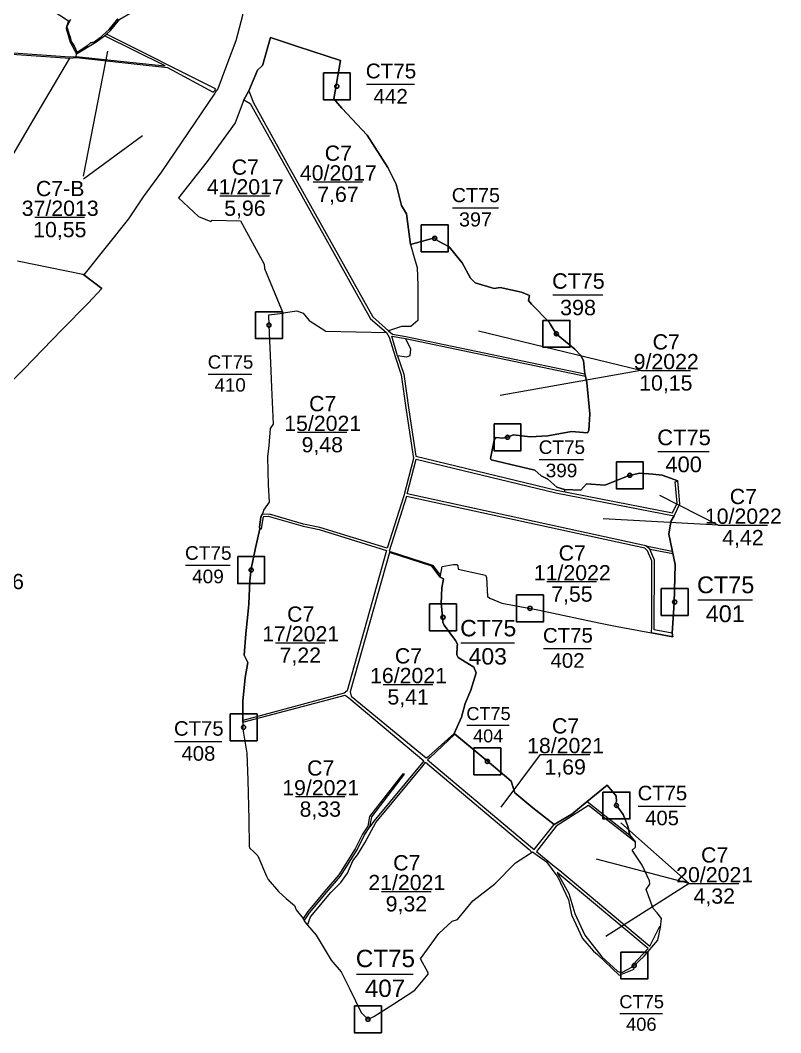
# Model space of a CAD drawing. Header units: metres. Extents: x 420698 to 426937, y 1527080 to 1530908.
# Drawn here: x 425524 to 426937, y 1527984 to 1529867 of the extents above; entities that cross this region are included whole.
import ezdxf
from ezdxf.enums import TextEntityAlignment as Align

# ---------------------------------------------------------------- set-up
doc = ezdxf.new("R2010")
doc.units = ezdxf.units.M
doc.header["$MEASUREMENT"] = 0
doc.layers.add('RanhTwo', color=3, linetype='Continuous', lineweight=0)
doc.styles.add('Style-Arial', font='arial.ttf')

# ---------------------------------------------------------------- blocks, each defined once
blk = doc.blocks.new('*U0')
at = {"color": 0, "linetype": 'Continuous', "lineweight": -2, "ltscale": 10, "flags": 128}
blk.add_lwpolyline([(-150, 150), (150, 150), (150, -150), (-150, -150), (-150, 150)], close=True, dxfattribs=at)
at = {"color": 0, "linetype": 'Continuous', "lineweight": -2, "ltscale": 10}
blk.add_circle((-0.02828, 0.016065), 22.5, dxfattribs=at)
blk = doc.blocks.new('*U33')
at = {"layer": 'RanhTwo', "color": 3, "linetype": 'Continuous', "lineweight": 13}
blk.add_line((-66.520877, -1.660429), (63.750129, -1.660429), dxfattribs=at)
at = {"layer": 'RanhTwo', "color": 3, "linetype": 'Continuous', "lineweight": 13, "style": 'Style-Arial'}
blk.add_text('5,94', height=40, dxfattribs=at).set_placement((-1.025137, -54.422685), align=Align.CENTER)
at = {"layer": 'RanhTwo', "color": 3, "linetype": 'Continuous', "lineweight": 13, "insert": (-0.000029, 1.089388), "char_height": 40, "attachment_point": 8, "line_spacing_factor": 0.776524, "style": 'Style-Arial'}
blk.add_mtext('C7-B\\P39/2016', dxfattribs=at)
blk = doc.blocks.new('*U38')
at = {"layer": 'RanhTwo', "color": 3, "linetype": 'Continuous', "lineweight": 13}
blk.add_line((-66.520877, -1.660429), (63.750129, -1.660429), dxfattribs=at)
at = {"layer": 'RanhTwo', "color": 3, "linetype": 'Continuous', "lineweight": 13, "style": 'Style-Arial'}
blk.add_text('10,55', height=40, dxfattribs=at).set_placement((-1.025137, -54.422685), align=Align.CENTER)
at = {"layer": 'RanhTwo', "color": 3, "linetype": 'Continuous', "lineweight": 13, "insert": (-0.000029, 1.089388), "char_height": 40, "attachment_point": 8, "line_spacing_factor": 0.776524, "style": 'Style-Arial'}
blk.add_mtext('C7-B\\P37/2013', dxfattribs=at)
blk = doc.blocks.new('*U42')
at = {"layer": 'RanhTwo', "color": 3, "linetype": 'Continuous', "lineweight": 13}
blk.add_line((-66.520877, -1.660429), (63.750129, -1.660429), dxfattribs=at)
at = {"layer": 'RanhTwo', "color": 3, "linetype": 'Continuous', "lineweight": 13, "style": 'Style-Arial'}
blk.add_text('5,96', height=40, dxfattribs=at).set_placement((-1.025137, -54.422685), align=Align.CENTER)
at = {"layer": 'RanhTwo', "color": 3, "linetype": 'Continuous', "lineweight": 13, "insert": (-0.000029, 1.089388), "char_height": 40, "attachment_point": 8, "line_spacing_factor": 0.776524, "style": 'Style-Arial'}
blk.add_mtext('C7\\P41/2017', dxfattribs=at)
blk = doc.blocks.new('*U43')
at = {"layer": 'RanhTwo', "color": 3, "linetype": 'Continuous', "lineweight": 13}
blk.add_line((-66.520877, -1.660429), (63.750129, -1.660429), dxfattribs=at)
at = {"layer": 'RanhTwo', "color": 3, "linetype": 'Continuous', "lineweight": 13, "style": 'Style-Arial'}
blk.add_text('7,67', height=40, dxfattribs=at).set_placement((-1.025137, -54.422685), align=Align.CENTER)
at = {"layer": 'RanhTwo', "color": 3, "linetype": 'Continuous', "lineweight": 13, "insert": (-0.000029, 1.089388), "char_height": 40, "attachment_point": 8, "line_spacing_factor": 0.776524, "style": 'Style-Arial'}
blk.add_mtext('C7\\P40/2017', dxfattribs=at)
blk = doc.blocks.new('*U44')
at = {"layer": 'RanhTwo', "color": 3, "linetype": 'Continuous', "lineweight": 13}
blk.add_line((-66.520877, -1.660429), (63.750129, -1.660429), dxfattribs=at)
at = {"layer": 'RanhTwo', "color": 3, "linetype": 'Continuous', "lineweight": 13, "style": 'Style-Arial'}
blk.add_text('9,48', height=40, dxfattribs=at).set_placement((-1.025137, -54.422685), align=Align.CENTER)
at = {"layer": 'RanhTwo', "color": 3, "linetype": 'Continuous', "lineweight": 13, "insert": (-0.000029, 1.089388), "char_height": 40, "attachment_point": 8, "line_spacing_factor": 0.776524, "style": 'Style-Arial'}
blk.add_mtext('\\pt1080;C7\\P15/2021', dxfattribs=at)
blk = doc.blocks.new('*U45')
at = {"layer": 'RanhTwo', "color": 3, "linetype": 'Continuous', "lineweight": 13}
blk.add_line((-66.520877, -1.660429), (63.750129, -1.660429), dxfattribs=at)
at = {"layer": 'RanhTwo', "color": 3, "linetype": 'Continuous', "lineweight": 13, "style": 'Style-Arial'}
blk.add_text('10,15', height=40, dxfattribs=at).set_placement((-1.025137, -54.422685), align=Align.CENTER)
at = {"layer": 'RanhTwo', "color": 3, "linetype": 'Continuous', "lineweight": 13, "insert": (-0.000029, 1.089388), "char_height": 40, "attachment_point": 8, "line_spacing_factor": 0.776524, "style": 'Style-Arial'}
blk.add_mtext('C7\\P9/2022', dxfattribs=at)
blk = doc.blocks.new('*U46')
at = {"layer": 'RanhTwo', "color": 3, "linetype": 'Continuous', "lineweight": 13}
blk.add_line((-66.520877, -1.660429), (63.750129, -1.660429), dxfattribs=at)
at = {"layer": 'RanhTwo', "color": 3, "linetype": 'Continuous', "lineweight": 13, "style": 'Style-Arial'}
blk.add_text('4,42', height=40, dxfattribs=at).set_placement((-1.025137, -54.422685), align=Align.CENTER)
at = {"layer": 'RanhTwo', "color": 3, "linetype": 'Continuous', "lineweight": 13, "insert": (-0.000029, 1.089388), "char_height": 40, "attachment_point": 8, "line_spacing_factor": 0.776524, "style": 'Style-Arial'}
blk.add_mtext('C7\\P10/2022', dxfattribs=at)
blk = doc.blocks.new('*U47')
at = {"layer": 'RanhTwo', "color": 3, "linetype": 'Continuous', "lineweight": 13}
blk.add_line((-66.520877, -1.660429), (63.750129, -1.660429), dxfattribs=at)
at = {"layer": 'RanhTwo', "color": 3, "linetype": 'Continuous', "lineweight": 13, "style": 'Style-Arial'}
blk.add_text('7,55', height=40, dxfattribs=at).set_placement((-1.025137, -54.422685), align=Align.CENTER)
at = {"layer": 'RanhTwo', "color": 3, "linetype": 'Continuous', "lineweight": 13, "insert": (-0.000029, 1.089388), "char_height": 40, "attachment_point": 8, "line_spacing_factor": 0.776524, "style": 'Style-Arial'}
blk.add_mtext('C7\\P11/2022', dxfattribs=at)
blk = doc.blocks.new('*U48')
at = {"layer": 'RanhTwo', "color": 3, "linetype": 'Continuous', "lineweight": 13}
blk.add_line((-66.520877, -1.660429), (63.750129, -1.660429), dxfattribs=at)
at = {"layer": 'RanhTwo', "color": 3, "linetype": 'Continuous', "lineweight": 13, "style": 'Style-Arial'}
blk.add_text('5,41', height=40, dxfattribs=at).set_placement((-1.025137, -54.422685), align=Align.CENTER)
at = {"layer": 'RanhTwo', "color": 3, "linetype": 'Continuous', "lineweight": 13, "insert": (-0.000029, 1.089388), "char_height": 40, "attachment_point": 8, "line_spacing_factor": 0.776524, "style": 'Style-Arial'}
blk.add_mtext('C7\\P16/2021', dxfattribs=at)
blk = doc.blocks.new('*U49')
at = {"layer": 'RanhTwo', "color": 3, "linetype": 'Continuous', "lineweight": 13}
blk.add_line((-66.520877, -1.660429), (63.750129, -1.660429), dxfattribs=at)
at = {"layer": 'RanhTwo', "color": 3, "linetype": 'Continuous', "lineweight": 13, "style": 'Style-Arial'}
blk.add_text('7,22', height=40, dxfattribs=at).set_placement((-1.025137, -54.422685), align=Align.CENTER)
at = {"layer": 'RanhTwo', "color": 3, "linetype": 'Continuous', "lineweight": 13, "insert": (-0.000029, 1.089388), "char_height": 40, "attachment_point": 8, "line_spacing_factor": 0.776524, "style": 'Style-Arial'}
blk.add_mtext('C7\\P17/2021', dxfattribs=at)
blk = doc.blocks.new('*U50')
at = {"layer": 'RanhTwo', "color": 3, "linetype": 'Continuous', "lineweight": 13}
blk.add_line((-66.520877, -1.660429), (63.750129, -1.660429), dxfattribs=at)
at = {"layer": 'RanhTwo', "color": 3, "linetype": 'Continuous', "lineweight": 13, "style": 'Style-Arial'}
blk.add_text('8,33', height=40, dxfattribs=at).set_placement((-1.025137, -54.422685), align=Align.CENTER)
at = {"layer": 'RanhTwo', "color": 3, "linetype": 'Continuous', "lineweight": 13, "insert": (-0.000029, 1.089388), "char_height": 40, "attachment_point": 8, "line_spacing_factor": 0.776524, "style": 'Style-Arial'}
blk.add_mtext('C7\\P19/2021', dxfattribs=at)
blk = doc.blocks.new('*U51')
at = {"layer": 'RanhTwo', "color": 3, "linetype": 'Continuous', "lineweight": 13}
blk.add_line((-66.520877, -1.660429), (63.750129, -1.660429), dxfattribs=at)
at = {"layer": 'RanhTwo', "color": 3, "linetype": 'Continuous', "lineweight": 13, "style": 'Style-Arial'}
blk.add_text('9,32', height=40, dxfattribs=at).set_placement((-1.025137, -54.422685), align=Align.CENTER)
at = {"layer": 'RanhTwo', "color": 3, "linetype": 'Continuous', "lineweight": 13, "insert": (-0.000029, 1.089388), "char_height": 40, "attachment_point": 8, "line_spacing_factor": 0.776524, "style": 'Style-Arial'}
blk.add_mtext('C7\\P21/2021', dxfattribs=at)
blk = doc.blocks.new('*U52')
at = {"layer": 'RanhTwo', "color": 3, "linetype": 'Continuous', "lineweight": 13}
blk.add_line((-66.520877, -1.660429), (63.750129, -1.660429), dxfattribs=at)
at = {"layer": 'RanhTwo', "color": 3, "linetype": 'Continuous', "lineweight": 13, "style": 'Style-Arial'}
blk.add_text('1,69', height=40, dxfattribs=at).set_placement((-1.025137, -54.422685), align=Align.CENTER)
at = {"layer": 'RanhTwo', "color": 3, "linetype": 'Continuous', "lineweight": 13, "insert": (-0.000029, 1.089388), "char_height": 40, "attachment_point": 8, "line_spacing_factor": 0.776524, "style": 'Style-Arial'}
blk.add_mtext('C7\\P18/2021', dxfattribs=at)
blk = doc.blocks.new('*U53')
at = {"layer": 'RanhTwo', "color": 3, "linetype": 'Continuous', "lineweight": 13}
blk.add_line((-66.520877, -1.660429), (63.750129, -1.660429), dxfattribs=at)
at = {"layer": 'RanhTwo', "color": 3, "linetype": 'Continuous', "lineweight": 13, "style": 'Style-Arial'}
blk.add_text('4,32', height=40, dxfattribs=at).set_placement((-1.025137, -54.422685), align=Align.CENTER)
at = {"layer": 'RanhTwo', "color": 3, "linetype": 'Continuous', "lineweight": 13, "insert": (-0.000029, 1.089388), "char_height": 40, "attachment_point": 8, "line_spacing_factor": 0.776524, "style": 'Style-Arial'}
blk.add_mtext('C7\\P20/2021', dxfattribs=at)
blk = doc.blocks.new('*U102')
at = {"layer": 'RanhTwo', "color": 3, "linetype": 'Continuous', "lineweight": 13}
blk.add_line((-66.520877, -1.660429), (63.750129, -1.660429), dxfattribs=at)
at = {"layer": 'RanhTwo', "color": 3, "linetype": 'Continuous', "lineweight": 13, "style": 'Style-Arial'}
for s, p in [('CT75', (-0.000029, 14.422722)), ('442', (-1.025137, -54.422685))]:
    blk.add_text(s, height=40, dxfattribs=at).set_placement(p, align=Align.CENTER)
blk = doc.blocks.new('*U103')
at = {"layer": 'RanhTwo', "color": 3, "linetype": 'Continuous', "lineweight": 13}
blk.add_line((-66.520877, -1.660429), (63.750129, -1.660429), dxfattribs=at)
at = {"layer": 'RanhTwo', "color": 3, "linetype": 'Continuous', "lineweight": 13, "style": 'Style-Arial'}
for s, p in [('CT75', (-0.000029, 14.422722)), ('397', (-1.025137, -54.422685))]:
    blk.add_text(s, height=40, dxfattribs=at).set_placement(p, align=Align.CENTER)
blk = doc.blocks.new('*U104')
at = {"layer": 'RanhTwo', "color": 3, "linetype": 'Continuous', "lineweight": 13}
blk.add_line((-66.520877, -1.660429), (63.750129, -1.660429), dxfattribs=at)
at = {"layer": 'RanhTwo', "color": 3, "linetype": 'Continuous', "lineweight": 13, "style": 'Style-Arial'}
for s, p in [('CT75', (-0.000029, 14.422722)), ('410', (-1.025137, -54.422685))]:
    blk.add_text(s, height=40, dxfattribs=at).set_placement(p, align=Align.CENTER)
blk = doc.blocks.new('*U105')
at = {"layer": 'RanhTwo', "color": 3, "linetype": 'Continuous', "lineweight": 13}
blk.add_line((-66.520877, -1.660429), (63.750129, -1.660429), dxfattribs=at)
at = {"layer": 'RanhTwo', "color": 3, "linetype": 'Continuous', "lineweight": 13, "style": 'Style-Arial'}
for s, p in [('CT75', (-0.000029, 14.422722)), ('409', (-1.025137, -54.422685))]:
    blk.add_text(s, height=40, dxfattribs=at).set_placement(p, align=Align.CENTER)
blk = doc.blocks.new('*U106')
at = {"layer": 'RanhTwo', "color": 3, "linetype": 'Continuous', "lineweight": 13}
blk.add_line((-66.520877, -1.660429), (63.750129, -1.660429), dxfattribs=at)
at = {"layer": 'RanhTwo', "color": 3, "linetype": 'Continuous', "lineweight": 13, "style": 'Style-Arial'}
for s, p in [('CT75', (-0.000029, 14.422722)), ('399', (-1.025137, -54.422685))]:
    blk.add_text(s, height=40, dxfattribs=at).set_placement(p, align=Align.CENTER)
blk = doc.blocks.new('*U107')
at = {"layer": 'RanhTwo', "color": 3, "linetype": 'Continuous', "lineweight": 13}
blk.add_line((-66.520877, -1.660429), (63.750129, -1.660429), dxfattribs=at)
at = {"layer": 'RanhTwo', "color": 3, "linetype": 'Continuous', "lineweight": 13, "style": 'Style-Arial'}
for s, p in [('CT75', (-0.000029, 14.422722)), ('398', (-1.025137, -54.422685))]:
    blk.add_text(s, height=40, dxfattribs=at).set_placement(p, align=Align.CENTER)
blk = doc.blocks.new('*U108')
at = {"layer": 'RanhTwo', "color": 3, "linetype": 'Continuous', "lineweight": 13}
blk.add_line((-66.520877, -1.660429), (63.750129, -1.660429), dxfattribs=at)
at = {"layer": 'RanhTwo', "color": 3, "linetype": 'Continuous', "lineweight": 13, "style": 'Style-Arial'}
for s, p in [('CT75', (-0.000029, 14.422722)), ('400', (-1.025137, -54.422685))]:
    blk.add_text(s, height=40, dxfattribs=at).set_placement(p, align=Align.CENTER)
blk = doc.blocks.new('*U109')
at = {"layer": 'RanhTwo', "color": 3, "linetype": 'Continuous', "lineweight": 13}
blk.add_line((-66.520877, -1.660429), (63.750129, -1.660429), dxfattribs=at)
at = {"layer": 'RanhTwo', "color": 3, "linetype": 'Continuous', "lineweight": 13, "style": 'Style-Arial'}
for s, p in [('CT75', (-0.000029, 14.422722)), ('401', (-1.025137, -54.422685))]:
    blk.add_text(s, height=40, dxfattribs=at).set_placement(p, align=Align.CENTER)
blk = doc.blocks.new('*U110')
at = {"layer": 'RanhTwo', "color": 3, "linetype": 'Continuous', "lineweight": 13}
blk.add_line((-66.520877, -1.660429), (63.750129, -1.660429), dxfattribs=at)
at = {"layer": 'RanhTwo', "color": 3, "linetype": 'Continuous', "lineweight": 13, "style": 'Style-Arial'}
for s, p in [('CT75', (-0.000029, 14.422722)), ('402', (-1.025137, -54.422685))]:
    blk.add_text(s, height=40, dxfattribs=at).set_placement(p, align=Align.CENTER)
blk = doc.blocks.new('*U111')
at = {"layer": 'RanhTwo', "color": 3, "linetype": 'Continuous', "lineweight": 13}
blk.add_line((-66.520877, -1.660429), (63.750129, -1.660429), dxfattribs=at)
at = {"layer": 'RanhTwo', "color": 3, "linetype": 'Continuous', "lineweight": 13, "style": 'Style-Arial'}
for s, p in [('CT75', (-0.000029, 14.422722)), ('403', (-1.025137, -54.422685))]:
    blk.add_text(s, height=40, dxfattribs=at).set_placement(p, align=Align.CENTER)
blk = doc.blocks.new('*U112')
at = {"layer": 'RanhTwo', "color": 3, "linetype": 'Continuous', "lineweight": 13}
blk.add_line((-66.520877, -1.660429), (63.750129, -1.660429), dxfattribs=at)
at = {"layer": 'RanhTwo', "color": 3, "linetype": 'Continuous', "lineweight": 13, "style": 'Style-Arial'}
for s, p in [('CT75', (-0.000029, 14.422722)), ('404', (-1.025137, -54.422685))]:
    blk.add_text(s, height=40, dxfattribs=at).set_placement(p, align=Align.CENTER)
blk = doc.blocks.new('*U113')
at = {"layer": 'RanhTwo', "color": 3, "linetype": 'Continuous', "lineweight": 13}
blk.add_line((-66.520877, -1.660429), (63.750129, -1.660429), dxfattribs=at)
at = {"layer": 'RanhTwo', "color": 3, "linetype": 'Continuous', "lineweight": 13, "style": 'Style-Arial'}
for s, p in [('CT75', (-0.000029, 14.422722)), ('408', (-1.025137, -54.422685))]:
    blk.add_text(s, height=40, dxfattribs=at).set_placement(p, align=Align.CENTER)
blk = doc.blocks.new('*U114')
at = {"layer": 'RanhTwo', "color": 3, "linetype": 'Continuous', "lineweight": 13}
blk.add_line((-66.520877, -1.660429), (63.750129, -1.660429), dxfattribs=at)
at = {"layer": 'RanhTwo', "color": 3, "linetype": 'Continuous', "lineweight": 13, "style": 'Style-Arial'}
for s, p in [('CT75', (-0.000029, 14.422722)), ('405', (-1.025137, -54.422685))]:
    blk.add_text(s, height=40, dxfattribs=at).set_placement(p, align=Align.CENTER)
blk = doc.blocks.new('*U115')
at = {"layer": 'RanhTwo', "color": 3, "linetype": 'Continuous', "lineweight": 13}
blk.add_line((-66.520877, -1.660429), (63.750129, -1.660429), dxfattribs=at)
at = {"layer": 'RanhTwo', "color": 3, "linetype": 'Continuous', "lineweight": 13, "style": 'Style-Arial'}
for s, p in [('CT75', (-0.000029, 14.422722)), ('407', (-1.025137, -54.422685))]:
    blk.add_text(s, height=40, dxfattribs=at).set_placement(p, align=Align.CENTER)
blk = doc.blocks.new('*U116')
at = {"layer": 'RanhTwo', "color": 3, "linetype": 'Continuous', "lineweight": 13}
blk.add_line((-66.520877, -1.660429), (63.750129, -1.660429), dxfattribs=at)
at = {"layer": 'RanhTwo', "color": 3, "linetype": 'Continuous', "lineweight": 13, "style": 'Style-Arial'}
for s, p in [('CT75', (-0.000029, 14.422722)), ('406', (-1.025137, -54.422685))]:
    blk.add_text(s, height=40, dxfattribs=at).set_placement(p, align=Align.CENTER)

msp = doc.modelspace()

# ---------------------------------------------------------------- linework, layer by layer
at = {"layer": 'RanhTwo', "color": 3, "linetype": 'Continuous', "lineweight": 0}
for p, q in [((425680.071, 1529837.456), (425683.855, 1529840.532)), ((425290.251, 1529818.206), (425615.439, 1529796.35)), ((425627.784, 1529799.341), (425627.9086, 1529804.2022)), ((425938.887, 1529718.788), (425948.38, 1529735.374)), ((426239.44, 1529274.955), (426574.462, 1529205.056)), ((426573.151, 1529209.284), (426574.462, 1529205.056)), ((426303.893, 1528831.21), (426304.482, 1528834.1241)), ((426330.12, 1528540.53), (426331.7298, 1528539.1983)), ((426577.635, 1528414.4834), (426656.81, 1528351.75)), ((426656.81, 1528351.75), (426667.49, 1528338.61)), ((426049.736, 1528196.841), (426051.6207, 1528192.3574))]:
    msp.add_line(p, q, dxfattribs=at)
at = {"layer": 'RanhTwo', "color": 7, "linetype": 'Continuous', "lineweight": 0}
for p, q in [((425640.980985, 1529576.573326), (425686.249791, 1529809.3466)), ((425640.980985, 1529571.723883), (425750.919514, 1529652.547937)), ((426677.296073, 1529215.53387), (426375.184428, 1529288.348979)), ((426677.296073, 1529215.53387), (426415.603005, 1529168.72938)), ((426535.058, 1528994.059), (426535.058, 1528990.365068)), ((426820.688419, 1528928.124585), (426712.354979, 1528983.158402)), ((426820.688419, 1528928.124585), (426607.035717, 1528939.744339)), ((426686.6544, 1528889.6889), (426735.633287, 1528879.555661)), ((426693.9577, 1528883.3964), (426736.729136, 1528874.994466)), ((426490.181297, 1528501.683522), (426416.721962, 1528403.996328)), ((426767.335898, 1528261.672534), (426640.209588, 1528374.5792)), ((426767.335898, 1528261.672534), (426594.563699, 1528307.007464)), ((426767.335898, 1528261.672534), (426612.347873, 1528163.140649))]:
    msp.add_line(p, q, dxfattribs=at)
at = {"layer": 'RanhTwo', "color": 3, "linetype": 'Continuous', "lineweight": 0, "flags": 128}
for points in [[(425929.635647, 1530165.483783), (425927.417, 1530123.549), (425928.932677, 1530080.715952), (425929.066764, 1530076.926612), (425929.0692, 1530076.8578), (425929.276, 1530071.015), (425933.769, 1530022.147), (425935.676023, 1530000), (425937.967, 1529973.394), (425939.469, 1529924.517), (425936.789, 1529875.593), (425924.277, 1529828.446), (425907.225, 1529782.439), (425890.654, 1529739.175), (425888.0472, 1529735.3329), (425885.1152, 1529731.0114), (425785.891, 1529584.766), (425751.818, 1529538.594), (425724.767, 1529497.523), (425642, 1529393.34)], [(425683.855, 1529840.532), (425691.238, 1529847.376), (425708.466, 1529868.459), (425728.074, 1529879.687), (425778.587, 1529914.084), (425816.78, 1529927.486), (425824.777, 1529943.523), (425826.634, 1529963.057), (425825.667, 1529988.695), (425818.6976, 1530000), (425801.302, 1530028.217), (425796.367, 1530069.662)], [(425292.2365, 1529821.2591), (425304.46, 1529840.055), (425339.607, 1529846.224), (425425.56, 1529852.963), (425433.345, 1529857.1), (425438.751, 1529866.01), (425440.217, 1529891.716), (425454.201, 1529943.977), (425553.185, 1529893.207), (425583.182, 1529885.302), (425613.151, 1529865.681), (425609.8268, 1529854.4218), (425609.7145, 1529854.1945), (425609.6545, 1529854.0136), (425609.6568, 1529853.9492), (425609.053, 1529851.56), (425616.3492, 1529825.6984), (425627.9086, 1529804.2022)], [(425704.84, 1529869.03), (425689.04, 1529849.16), (425683.57, 1529844.33), (425676.57, 1529838.14), (425672.55, 1529834.59), (425661.04, 1529825.69), (425653.88, 1529824.48), (425647.65, 1529819.07), (425640.26, 1529814.22), (425629.07, 1529806.87), (425623.86, 1529819.15), (425617.94, 1529827.43), (425616.31, 1529835.71), (425614.7, 1529840.09), (425611.66, 1529850.65), (425609.68, 1529854.04), (425617.24, 1529867.96)], [(425615.439, 1529796.35), (425627.835, 1529797.358), (425797.571, 1529778.983), (425882.12, 1529732.888), (425885.725, 1529736.832), (425886.5664, 1529738.9821), (425683.855, 1529840.532)], [(425627.784, 1529799.341), (425785.8779, 1529782.4449), (425792.81, 1529781.704), (425680.071, 1529837.456)], [(425627.9086, 1529804.2022), (425631.4556, 1529806.2969), (425663.9413, 1529826.0176), (425680.071, 1529837.456)], [(425948.38, 1529735.374), (425964.303, 1529773.703), (425974.103, 1529782.684), (425974.587, 1529784.521), (425988.708, 1529834.806), (426039.257, 1529818.123), (426119.128, 1529791.599), (426106.71, 1529720.8), (426121.071, 1529703.232), (426168.638, 1529652.79), (426207.013, 1529592.719), (426222.451, 1529562.044), (426232.156, 1529522.01), (426241.361, 1529506.66), (426248.966, 1529449.64)], [(425292.2365, 1529821.2591), (425615.858, 1529798.469), (425627.784, 1529799.341)], [(425415.361, 1529455.114), (425540.628, 1529669.03), (425615.439, 1529796.35)], [(425938.887, 1529718.788), (425923.124, 1529675.641), (425870.895, 1529604.287), (425817.937, 1529536.553), (425854.601, 1529501.862), (425877.57, 1529492.41), (425880.074, 1529495.015), (425932.965, 1529493.461), (425976.785, 1529413.133), (425977.891, 1529405.314), (426011.5633, 1529322.6209)], [(425938.887, 1529718.788), (425950.886, 1529711.857), (426020.372, 1529587.674), (426174.6628, 1529311.588), (426204.657, 1529286.29)], [(425948.38, 1529735.374), (425957.047, 1529713.03), (426025.334, 1529589.742), (426178.841, 1529314.976), (426208.26, 1529289.298)], [(426248.966, 1529449.64), (426293.664, 1529462.197), (426299.878, 1529456.421), (426320.734, 1529445.58), (426323.2749, 1529442.4494), (426345.212, 1529415.421), (426360.265, 1529387.374), (426369.07, 1529378.308), (426404.354, 1529367.876), (426415.4964, 1529369.616), (426455.088, 1529361.318), (426470.07, 1529355.201), (426468.649, 1529345.381), (426473.816, 1529338.78), (426506.576, 1529305.472), (426509.209, 1529301.1676), (426519.782, 1529283.883), (426554.689, 1529254.865), (426565.685, 1529243.6012), (426570.65, 1529234.29), (426573.151, 1529209.284)], [(426248.966, 1529449.64), (426257.209, 1529421.276), (426261.365, 1529407.234), (426262.893, 1529373.443), (426262.741, 1529308.417), (426249.788, 1529297.111), (426232.024, 1529297.002), (426208.26, 1529289.298)], [(425518.309, 1529419.111), (425639.909, 1529394.839), (425642, 1529393.34)], [(425345.29586, 1529041.89424), (425348.49, 1529043.4), (425363.7285, 1529056.0198), (425393.4578, 1529081.9878), (425467.4322, 1529156.2517), (425530.1536, 1529217.9167), (425600.9526, 1529291.1929), (425650.0268, 1529340.5548), (425675.006, 1529367.87), (425642, 1529393.34)], [(426011.5633, 1529322.6209), (426012.449, 1529322.834), (426037.915, 1529326.114), (426049.293, 1529322.15), (426060.569, 1529308.388), (426091.52, 1529288.908), (426204.657, 1529286.29)], [(426011.5633, 1529322.6209), (426012.0112, 1529321.5209), (425984.9471, 1529318.278), (425985.889, 1529299.731), (425989.5575, 1529215.0314), (425989.576, 1529214.604), (425990.7751, 1529183.9034), (425993.449, 1529115.44), (425987.8989, 1529107.3812), (425985.96, 1529075.97), (425983.116, 1529055.1922), (425984.721, 1529002.804), (425986.219, 1528970.78), (425983.047, 1528966.397), (425976.03, 1528955.54), (425974.9, 1528952.75), (425972.9175, 1528947.8634)], [(426204.657, 1529286.29), (426209.3203, 1529277.5772), (426220.2605, 1529241.3309), (426231.7481, 1529207.4271), (426240.7593, 1529141.635), (426254.719, 1529051.747), (426236.7024, 1528982.7253), (426205.582, 1528885.073), (426080.1961, 1528923.9142), (426050.3616, 1528930.0421), (425986.8714, 1528948.2402), (425972.9175, 1528947.8634)], [(426208.26, 1529289.298), (426215.303, 1529282.805), (426240.127, 1529278.409), (426573.151, 1529209.284)], [(426225.023, 1529242.856), (426214.107, 1529279.022), (426239.44, 1529274.955)], [(426239.44, 1529274.955), (426249.101, 1529255.899), (426248.064, 1529242.733), (426241.346, 1529240.583), (426225.023, 1529242.856)], [(426225.023, 1529242.856), (426236.637, 1529208.579), (426245.707, 1529142.358), (426259.115, 1529056.022), (426520.176, 1528993.134), (426736.1181, 1528950.9808), (426744.8155, 1528968.5998), (426740.7901, 1529008.3176), (426745.7226, 1529010.1885)], [(426574.462, 1529205.056), (426576.742, 1529193.469), (426582.446, 1529134.933), (426580.789, 1529104.202), (426578.0714, 1529099.7748), (426548.51, 1529102), (426504.339, 1529094.137), (426471.394, 1529092.027), (426440.455, 1529095.724), (426429.316, 1529091.253), (426420.498, 1529089.545), (426407.855, 1529090.709), (426404.583, 1529085.667), (426397.77, 1529051.662), (426398.844, 1529049.214), (426480.086, 1529030.435), (426491.68, 1529019.859), (426504.378, 1529013.774), (426521.219, 1528998.386), (426535.058, 1528994.059), (426565.665, 1528992.724), (426575.98, 1529005.01), (426610.14, 1529002.23), (426655.571, 1529020.064), (426675.066, 1529024.823), (426699.5108, 1529022.9477), (426716.6579, 1529021.0178), (426745.6933, 1529010.4894), (426745.7226, 1529010.1885)], [(426735.557, 1528727.379), (426701.971, 1528733.5948), (426702.5748, 1528862.6218), (426693.9577, 1528883.3964), (426686.6544, 1528889.6889), (426242.8084, 1528986.3205), (426259.602, 1529050.657), (426519.111, 1528988.2475), (426738.9103, 1528945.3414)], [(426738.9103, 1528945.3414), (426749.934, 1528967.673), (426747.7252, 1528989.6218), (426745.7226, 1529010.1885)], [(426696.7279, 1528728.0937), (426697.8667, 1528739.9033), (426697.5772, 1528861.6202), (426689.7943, 1528880.3836), (426684.3516, 1528885.0731), (426241.5509, 1528981.4771), (426209.624, 1528879.465), (426290.1714, 1528853.603), (426304.482, 1528834.1241)], [(425968.819, 1528921.159), (425968.244, 1528924.347), (425970.92, 1528942.94), (425972.9175, 1528947.8634)], [(425968.819, 1528921.159), (425972.2768, 1528921.2455), (425975.6509, 1528944.1258), (425984.1546, 1528944.6498), (426049.4385, 1528925.9439), (426079.1479, 1528919.8418), (426204.522, 1528880.999), (426131.484, 1528619.696), (426125.978, 1528615.778), (425937.189178, 1528565.026211)], [(426738.9103, 1528945.3414), (426733.3, 1528935.72), (426731.77, 1528926.77), (426729.08, 1528911.03), (426741.026, 1528854.598), (426739.458, 1528783.696), (426735.557, 1528727.379)], [(425937.159108, 1528561.502592), (425937.159108, 1528561.502596), (425937.189178, 1528565.026211), (425937.495, 1528600.862), (425941.741, 1528645.056), (425946.713, 1528672.689), (425939.864, 1528686.085), (425942.708, 1528725.756), (425947.8471, 1528774.0247), (425948.656, 1528781.622), (425950.3655, 1528824.3495), (425952.823, 1528846.7934), (425960.326, 1528882.787), (425968.819, 1528921.159)], [(426303.893, 1528831.21), (426288.8196, 1528851.7272), (426209.784, 1528877.2), (426136.82, 1528617.933), (426138.448, 1528610.346), (426277.881, 1528495.248), (426283.398, 1528498.493), (426330.12, 1528540.53)], [(426304.482, 1528834.1241), (426307.874, 1528850.907), (426321.55, 1528853.527), (426329.011, 1528854.948), (426334.946, 1528854.741), (426336.916, 1528852.427), (426337.607, 1528846.206), (426388.555, 1528834.707), (426390.604, 1528830.895), (426392.136, 1528795.204), (426396.7, 1528792.5), (426418.94, 1528783.15), (426485.91, 1528770.34), (426599.09, 1528746.19), (426633.231, 1528739.308), (426696.7279, 1528728.0937)], [(426303.893, 1528831.21), (426310.459, 1528828.324), (426307.15, 1528811.603), (426305.958, 1528782.118), (426307.467, 1528770.89), (426309.169, 1528747.662), (426311.525, 1528742.132), (426332.436, 1528713.576), (426336.126, 1528706.567), (426335.9098, 1528702.5101), (426335.084, 1528687.012), (426337.434, 1528681.845), (426366.962, 1528664.12), (426370.93, 1528653.61), (426361.17, 1528620.95), (426350.52, 1528596.36), (426343.86, 1528571.12), (426330.12, 1528540.53)], [(426735.557, 1528727.379), (426736.598, 1528720.389), (426696.7279, 1528728.0937)], [(425937.159108, 1528561.502596), (426127.404, 1528612.104), (426134.444, 1528607.207), (426274.042, 1528490.141), (426269.038, 1528483.904), (426180.8923, 1528377.9489), (426173.5577, 1528366.9359)], [(425937.159108, 1528561.502596), (425937.12, 1528556.92), (425937.21, 1528551.29), (425937.39, 1528548.72), (425944.489, 1528503.796), (425946.837, 1528453.582), (425948.464, 1528381.001), (425949.023, 1528331.105), (425950.009, 1528328.153), (425958.9677, 1528319.1813), (425965.176, 1528312.964), (425981.5073, 1528275.4791), (425984.26, 1528269.161), (426003.549, 1528246.957), (426018.1723, 1528234.1938), (426033.47, 1528220.842), (426034.433, 1528217.98), (426036.634, 1528212.599), (426049.736, 1528196.841)], [(426331.7298, 1528539.1983), (426285.205, 1528495.263), (426280.797, 1528491.468), (426475.707, 1528327.66), (426479.03, 1528325.144), (426515.835, 1528371.702)], [(426331.7298, 1528539.1983), (426403.06, 1528480.19), (426436.2301, 1528451.7303), (426443.2378, 1528430.5614), (426476.2288, 1528402.3344), (426515.835, 1528371.702)], [(426057.4871, 1528184.6216), (426062.8738, 1528199.5866), (426100.8328, 1528245.1624), (426119.5478, 1528263.9507), (426131.7287, 1528281.0741), (426142.0504, 1528304.1795), (426150.5772, 1528315.3312), (426163.8801, 1528337.254), (426184.7152, 1528375.3522), (426272.764, 1528481.182), (426277.206, 1528487.494), (426469.832, 1528325.095), (426474.3778, 1528319.4755)], [(426173.5577, 1528366.9359), (426176.8335, 1528385.8836), (426237.8409, 1528464.9993), (426235.0704, 1528465.8314), (426172.892, 1528386.565), (426169.761, 1528368.455), (426159.549, 1528353.203), (426146.274, 1528326.49), (426115.596, 1528278.043), (426092.69, 1528251.382), (426058.028, 1528209.842), (426049.736, 1528196.841)], [(426577.635, 1528414.4834), (426614.3145, 1528444.6083), (426630.37, 1528426.21), (426631.29, 1528424.01), (426631.99, 1528414.11), (426629.24, 1528409.02), (426634.57, 1528403.44), (426644.24, 1528390.36), (426652.75, 1528368.33), (426656.81, 1528351.75)], [(426667.49, 1528338.61), (426580.1866, 1528406.6083), (426519.6616, 1528368.4709), (426483.332, 1528321.541), (426516.224, 1528293.939), (426526.53, 1528286.179), (426694.058, 1528145.381), (426712.803, 1528182.327), (426713.6406, 1528180.5768)], [(426515.835, 1528371.702), (426548.923, 1528390.897), (426577.635, 1528414.4834)], [(426051.6207, 1528192.3574), (426061.263, 1528207.4755), (426095.7428, 1528248.7972), (426118.8197, 1528275.6571), (426149.7641, 1528324.5247), (426163.0163, 1528351.1919), (426173.5577, 1528366.9359)], [(426713.6406, 1528180.5768), (426715.799, 1528196.453), (426707.48, 1528207.07), (426700.3, 1528215.51), (426686.849, 1528250.412), (426693.763, 1528260.714), (426693.593, 1528266.531), (426679.967, 1528295.956), (426661.32, 1528323.89), (426667.29, 1528329.15), (426667.49, 1528338.61)], [(426057.4871, 1528184.6216), (426073.622, 1528165.869), (426101.65, 1528119.044), (426104.367, 1528115.732), (426120.262, 1528097.726), (426136.2355, 1528065.2963), (426157.559, 1528022.005), (426169.257, 1528010.28), (426170.191, 1528009.392), (426180.951, 1528014.442), (426215.8799, 1528036.9329), (426257.189, 1528063.532), (426281.985, 1528092.99), (426281.967, 1528095.683), (426267.803, 1528121.534), (426301.656, 1528168.697), (426326.3458, 1528191.8847), (426336.11, 1528195), (426364.67, 1528229.36), (426405.54, 1528261.19), (426444.36, 1528299.97), (426470.15, 1528316.73), (426474.3778, 1528319.4755)], [(426474.3778, 1528319.4755), (426475.94, 1528320.49), (426501.89, 1528301.79), (426522.85, 1528273.6), (426542.52, 1528231.44), (426548.16, 1528203.5), (426569.06, 1528159.51), (426589.37, 1528136.06), (426596.37, 1528129.5), (426637.21, 1528091.22), (426664.65, 1528102.67), (426663.45, 1528104.81), (426662.2, 1528106.84), (426663.66, 1528108.16), (426683.69, 1528126.72), (426708.522, 1528156.633), (426713.52, 1528179.69), (426713.6406, 1528180.5768)], [(426690.943, 1528141.02), (426521.79, 1528282.536), (426543.451, 1528243.257), (426554.501, 1528205.749), (426573.375, 1528165.761), (426604.5, 1528125.168), (426633.689, 1528098.83), (426638.0455, 1528097.063), (426642.854, 1528096.674), (426660.4419, 1528105.9416), (426662.559, 1528110.571), (426690.943, 1528141.02)], [(426051.6207, 1528192.3574), (426052.396, 1528190.556), (426057.4871, 1528184.6216)]]:
    msp.add_lwpolyline(points, dxfattribs=at)
at = {"layer": 'RanhTwo', "color": 3, "linetype": 'Continuous', "lineweight": 13, "flags": 128}
for points in [[(425936.789, 1529875.593), (425924.277, 1529828.446), (425907.225, 1529782.439), (425890.654, 1529739.175), (425888.0472, 1529735.3329), (425885.1152, 1529731.0114), (425785.891, 1529584.766), (425751.818, 1529538.594), (425724.767, 1529497.523), (425642, 1529393.34), (425675.006, 1529367.87), (425650.0268, 1529340.5548), (425600.9526, 1529291.1929), (425530.1536, 1529217.9167), (425467.4322, 1529156.2517)], [(425617.24, 1529867.96), (425609.68, 1529854.04), (425611.66, 1529850.65), (425614.7, 1529840.09), (425616.31, 1529835.71), (425617.94, 1529827.43), (425623.86, 1529819.15), (425629.07, 1529806.87), (425640.26, 1529814.22), (425647.65, 1529819.07), (425653.88, 1529824.48), (425661.04, 1529825.69), (425672.55, 1529834.59), (425676.57, 1529838.14), (425683.57, 1529844.33), (425689.04, 1529849.16), (425704.84, 1529869.03)], [(426749.934, 1528967.673), (426747.7252, 1528989.6218), (426745.6933, 1529010.4894), (426716.6579, 1529021.0178), (426699.5108, 1529022.9477), (426675.066, 1529024.823), (426655.571, 1529020.064), (426610.14, 1529002.23), (426575.98, 1529005.01), (426565.665, 1528992.724), (426535.058, 1528994.059), (426521.219, 1528998.386), (426504.378, 1529013.774), (426491.68, 1529019.859), (426480.086, 1529030.435), (426398.844, 1529049.214), (426397.77, 1529051.662), (426404.583, 1529085.667), (426407.855, 1529090.709), (426420.498, 1529089.545), (426429.316, 1529091.253), (426440.455, 1529095.724), (426471.394, 1529092.027), (426504.339, 1529094.137), (426548.51, 1529102), (426578.0714, 1529099.7748), (426580.789, 1529104.202), (426582.446, 1529134.933), (426576.742, 1529193.469), (426574.462, 1529205.056), (426573.151, 1529209.284), (426570.65, 1529234.29), (426565.685, 1529243.6012), (426554.689, 1529254.865), (426519.782, 1529283.883), (426509.209, 1529301.1676), (426506.576, 1529305.472), (426473.816, 1529338.78), (426468.649, 1529345.381), (426470.07, 1529355.201), (426455.088, 1529361.318), (426415.4964, 1529369.616), (426404.354, 1529367.876), (426369.07, 1529378.308), (426360.265, 1529387.374), (426345.212, 1529415.421), (426323.2749, 1529442.4494), (426320.734, 1529445.58), (426299.878, 1529456.421), (426293.664, 1529462.197), (426248.966, 1529449.64), (426241.361, 1529506.66), (426232.156, 1529522.01), (426222.451, 1529562.044), (426207.013, 1529592.719), (426168.638, 1529652.79), (426121.071, 1529703.232), (426106.71, 1529720.8), (426119.128, 1529791.599), (426039.257, 1529818.123), (425988.708, 1529834.806), (425974.587, 1529784.521), (425974.103, 1529782.684), (425964.303, 1529773.703), (425948.38, 1529735.374), (425938.887, 1529718.788), (425923.124, 1529675.641), (425870.895, 1529604.287), (425817.937, 1529536.553), (425854.601, 1529501.862), (425877.57, 1529492.41), (425880.074, 1529495.015), (425932.965, 1529493.461), (425976.785, 1529413.133), (425977.891, 1529405.314), (426012.0112, 1529321.5209), (425984.9471, 1529318.278), (425985.889, 1529299.731), (425989.5575, 1529215.0314), (425989.576, 1529214.604), (425990.7751, 1529183.9034), (425993.449, 1529115.44), (425987.8989, 1529107.3812), (425985.96, 1529075.97), (425983.116, 1529055.1922), (425984.721, 1529002.804), (425986.219, 1528970.78), (425983.047, 1528966.397), (425976.03, 1528955.54), (425974.9, 1528952.75), (425970.92, 1528942.94), (425968.244, 1528924.347), (425968.819, 1528921.159), (425960.326, 1528882.787), (425952.823, 1528846.7934), (425950.3655, 1528824.3495), (425948.656, 1528781.622), (425947.8471, 1528774.0247), (425942.708, 1528725.756), (425939.864, 1528686.085), (425946.713, 1528672.689), (425941.741, 1528645.056), (425937.495, 1528600.862), (425937.189178, 1528565.026211), (425937.159108, 1528561.502596), (425937.12, 1528556.92), (425937.21, 1528551.29), (425937.39, 1528548.72), (425944.489, 1528503.796), (425946.837, 1528453.582), (425948.464, 1528381.001), (425949.023, 1528331.105), (425950.009, 1528328.153), (425958.9677, 1528319.1813), (425965.176, 1528312.964), (425981.5073, 1528275.4791), (425984.26, 1528269.161), (426003.549, 1528246.957), (426018.1723, 1528234.1938), (426033.47, 1528220.842), (426034.433, 1528217.98), (426036.634, 1528212.599), (426049.736, 1528196.841), (426051.6207, 1528192.3574), (426052.396, 1528190.556), (426057.4871, 1528184.6216), (426073.622, 1528165.869), (426101.65, 1528119.044), (426104.367, 1528115.732), (426120.262, 1528097.726), (426136.2355, 1528065.2963), (426157.559, 1528022.005), (426169.257, 1528010.28), (426170.191, 1528009.392), (426180.951, 1528014.442), (426215.8799, 1528036.9329), (426257.189, 1528063.532), (426281.985, 1528092.99), (426281.967, 1528095.683), (426267.803, 1528121.534), (426301.656, 1528168.697), (426326.3458, 1528191.8847), (426336.11, 1528195), (426364.67, 1528229.36), (426405.54, 1528261.19), (426444.36, 1528299.97), (426470.15, 1528316.73), (426475.94, 1528320.49), (426501.89, 1528301.79), (426522.85, 1528273.6), (426542.52, 1528231.44), (426548.16, 1528203.5), (426569.06, 1528159.51), (426589.37, 1528136.06), (426596.37, 1528129.5), (426637.21, 1528091.22), (426664.65, 1528102.67), (426663.45, 1528104.81), (426662.2, 1528106.84), (426683.69, 1528126.72), (426708.522, 1528156.633), (426713.52, 1528179.69), (426713.6406, 1528180.5768), (426715.799, 1528196.453), (426707.48, 1528207.07), (426700.3, 1528215.51), (426686.849, 1528250.412), (426693.763, 1528260.714), (426693.593, 1528266.531), (426679.967, 1528295.956), (426661.32, 1528323.89), (426667.29, 1528329.15), (426667.49, 1528338.61), (426656.81, 1528351.75), (426652.75, 1528368.33), (426644.24, 1528390.36), (426634.57, 1528403.44), (426629.24, 1528409.02), (426631.99, 1528414.11), (426631.29, 1528424.01), (426630.37, 1528426.21), (426614.3145, 1528444.6083), (426577.635, 1528414.4834), (426548.923, 1528390.897), (426515.835, 1528371.702), (426476.2288, 1528402.3344), (426443.2378, 1528430.5614), (426436.2301, 1528451.7303), (426403.06, 1528480.19), (426330.12, 1528540.53), (426343.86, 1528571.12), (426350.52, 1528596.36), (426361.17, 1528620.95), (426370.93, 1528653.61), (426366.962, 1528664.12), (426337.434, 1528681.845), (426335.084, 1528687.012), (426335.9098, 1528702.5101), (426336.126, 1528706.567), (426332.436, 1528713.576), (426311.525, 1528742.132), (426309.169, 1528747.662), (426307.467, 1528770.89), (426305.958, 1528782.118), (426307.15, 1528811.603), (426310.459, 1528828.324), (426303.893, 1528831.21), (426304.482, 1528834.1241), (426307.874, 1528850.907), (426321.55, 1528853.527), (426329.011, 1528854.948), (426334.946, 1528854.741), (426336.916, 1528852.427), (426337.607, 1528846.206), (426388.555, 1528834.707), (426390.604, 1528830.895), (426392.136, 1528795.204), (426396.7, 1528792.5), (426418.94, 1528783.15), (426485.91, 1528770.34), (426599.09, 1528746.19), (426633.231, 1528739.308), (426696.7279, 1528728.0937), (426736.598, 1528720.389), (426735.557, 1528727.379), (426739.458, 1528783.696), (426741.026, 1528854.598), (426729.08, 1528911.03), (426731.77, 1528926.77), (426733.3, 1528935.72), (426738.9103, 1528945.3414), (426749.934, 1528967.673)]]:
    msp.add_lwpolyline(points, dxfattribs=at)

# ---------------------------------------------------------------- block references
at = {"layer": 'RanhTwo', "color": 3, "linetype": 'Continuous', "lineweight": 13}
for name, p, xscale, yscale, zscale in [('*U102', (426212.768342, 1529748.719988), 0.685865, 0.685865, 0.685865), ('*U43', (426114.888816, 1529567.486048), 0.708122, 0.708122, 0.708122), ('*U42', (425941.897308, 1529541.622351), 0.708122, 0.708122, 0.708122), ('*U38', (425597.79087, 1529501.774502), 0.708122, 0.708122, 0.708122), ('*U103', (426370.546519, 1529518.950351), 0.656412, 0.656412, 0.656412), ('*U107', (426561.170517, 1529357.224414), 0.716379, 0.716379, 0.716379), ('*U45', (426724.40095, 1529216.709656), 0.708122, 0.708122, 0.708122), ('*U104', (425914.441729, 1529209.976119), 0.620272, 0.620272, 0.620272), ('*U44', (426085.787441, 1529101.9395), 0.708122, 0.708122, 0.708122), ('*U108', (426757.5428, 1529066.079063), 0.728773, 0.728773, 0.728773), ('*U106', (426530.391781, 1529051.33628), 0.630177, 0.630177, 0.630177), ('*U46', (426867.793297, 1528929.300371), 0.708122, 0.708122, 0.708122), ('*U47', (426549.756841, 1528824.229102), 0.708122, 0.708122, 0.708122), ('*U33', (425458.91071, 1528807.861546), 0.708122, 0.708122, 0.708122), ('*U105', (425873.1312, 1528854.430017), 0.633543, 0.633543, 0.633543), ('*U109', (426834.961586, 1528790.143926), 0.779793, 0.779793, 0.779793), ('*U49', (426044.871079, 1528710.613575), 0.708122, 0.708122, 0.708122), ('*U111', (426393.49299, 1528710.308697), 0.762526, 0.762526, 0.762526), ('*U110', (426541.64809, 1528699.757959), 0.678895, 0.678895, 0.678895), ('*U48', (426245.347218, 1528633.022484), 0.708122, 0.708122, 0.708122), ('*U112', (426394.03333, 1528556.945427), 0.602181, 0.602181, 0.602181), ('*U113', (425855.470909, 1528526.805025), 0.675514, 0.675514, 0.675514), ('*U52', (426537.286175, 1528502.859308), 0.708122, 0.708122, 0.708122), ('*U50', (426082.056169, 1528424.496426), 0.708122, 0.708122, 0.708122), ('*U114', (426717.327698, 1528406.748523), 0.673311, 0.673311, 0.673311), ('*U53', (426814.440776, 1528262.848319), 0.708122, 0.708122, 0.708122), ('*U51', (426242.113732, 1528248.29999), 0.708122, 0.708122, 0.708122), ('*U115', (426202.365973, 1528094.724407), 0.805409, 0.805409, 0.805409), ('*U116', (426678.712747, 1528021.109756), 0.608106, 0.608106, 0.608106)]:
    msp.add_blockref(name, p, dxfattribs=dict(at, xscale=xscale, yscale=yscale, zscale=zscale))
at = {"layer": 'RanhTwo', "color": 3, "linetype": 'Continuous', "lineweight": 30, "ltscale": 1.666667, "xscale": 0.166667, "yscale": 0.166667, "zscale": 0.166667}
for p in [(426112.112, 1529743.829), (426294.059, 1529461.288), (425985.889, 1529299.731), (426520.242713, 1529283.710323), (426429.322, 1529091.316), (426656.782, 1529020.674), (425952.78, 1528844.482), (426471.16, 1528773.167), (426740.094, 1528785.102), (426309.412, 1528756.584), (425938.695, 1528552.091), (426391.887713, 1528488.811323), (426631.857, 1528406.838), (426665.069, 1528109.404), (426169.895, 1528009.318)]:
    msp.add_blockref('*U0', p, dxfattribs=at)

doc.saveas('drawing.dxf')
